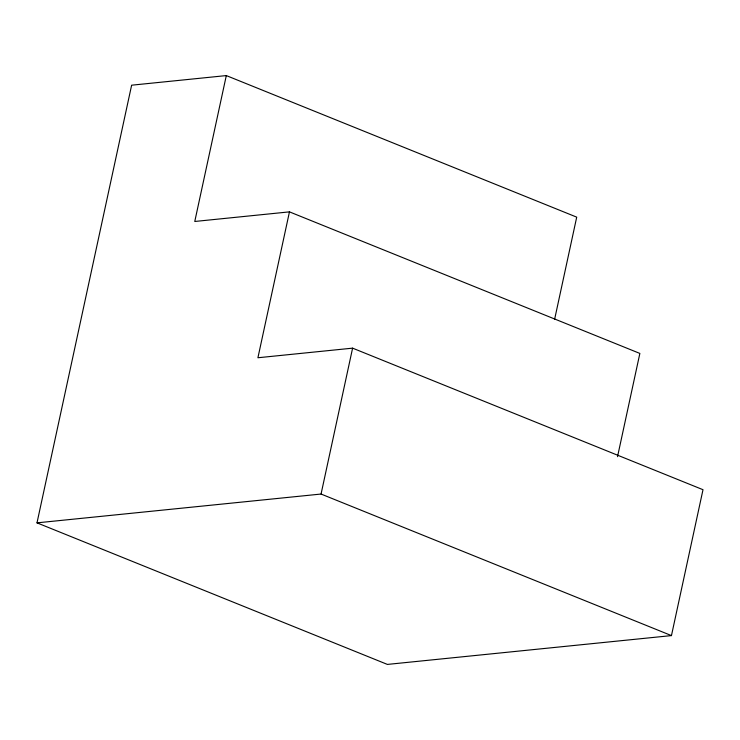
<?xml version="1.0" encoding="UTF-8"?>
<svg xmlns="http://www.w3.org/2000/svg" width="740" height="740" viewBox="0 0 740 740"><rect width="100%" height="100%" fill="white"/><g stroke="black" fill="none" stroke-linecap="round" stroke-linejoin="round"><path stroke-width="1.11" d="M617.53 456.673L639.86 353.424L289.46 211.862L257.918 357.753L352.601 348.151L703 489.704L671.457 635.595L387.399 664.418L37 522.856L131.628 85.192L226.311 75.582L576.71 217.144L554.63 319.264M226.311 75.582L194.768 221.473L289.46 211.862M37 522.856L321.058 494.043L352.601 348.151M321.058 494.043L671.457 635.595"/></g></svg>
